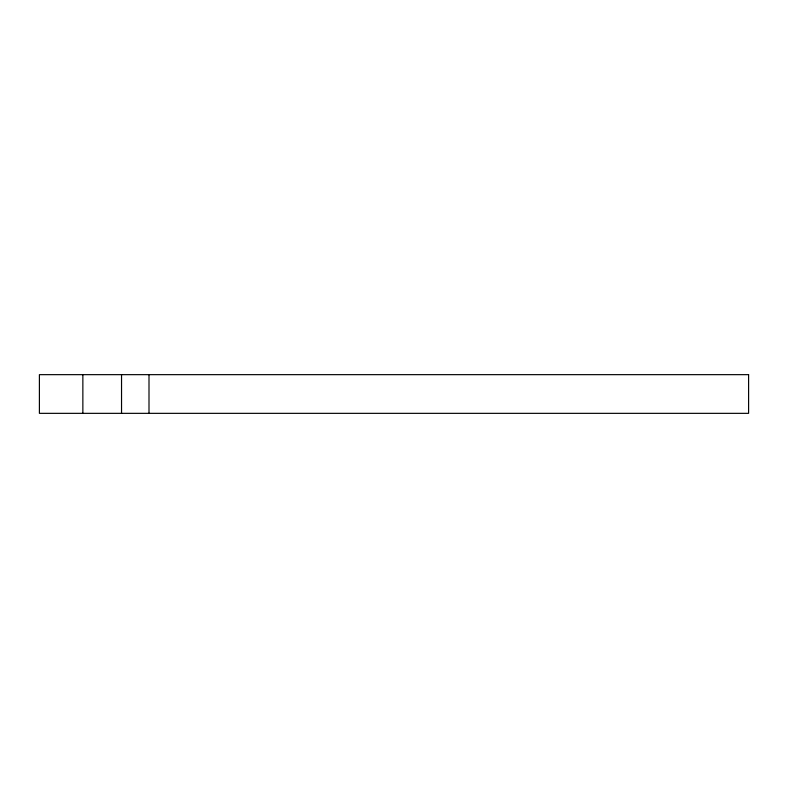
<?xml version="1.0" encoding="UTF-8"?>
<svg xmlns="http://www.w3.org/2000/svg" width="788" height="788" viewBox="0 0 788 788"><rect width="100%" height="100%" fill="white"/><g stroke="black" fill="none" stroke-linecap="round" stroke-linejoin="round"><path stroke-width="1.18" d="M149.001 374.655L149.001 413.345M121.539 374.655L121.539 413.345M82.858 374.655L82.858 413.345M748.6 374.655L39.4 374.655L39.4 413.345L748.6 413.345L748.6 374.655"/></g></svg>
